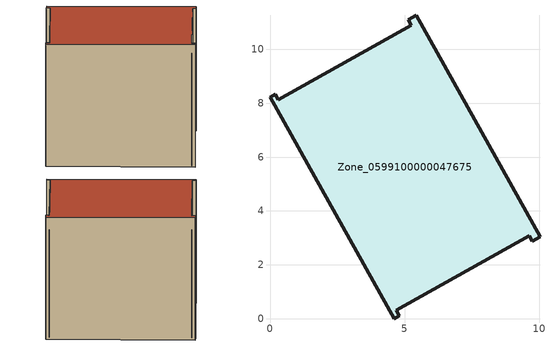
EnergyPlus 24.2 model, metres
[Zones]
Zone_0599100000047675
 floor ground (C_G): 5.43,11.27 10.03,3.03 9.74,2.87 9.63,3.08 4.69,0.32 4.8,0.11 4.61,0 0,8.23 0.19,8.33 0.31,8.12 5.25,10.89 5.13,11.1 z0
 wall outside (C_F): 4.61,0 4.8,0.11 4.69,0.32 9.63,3.08 9.74,2.87 10.03,3.03 5.43,11.27 5.13,11.1 5.25,10.89 0.31,8.12 0.19,8.33 0,8.23 4.61,0 z0:8.35
 roof outside (C_R): 0.31,8.12 0.19,8.33 0,8.23 4.61,0 4.8,0.11 4.69,0.32 9.63,3.08 9.74,2.87 10.03,3.03 5.43,11.27 5.13,11.1 5.25,10.89 z8.35
[BUILDING]
Pand.0599100000047675: North Axis=0; Terrain=City; Loads Convergence Tolerance Value=0.04; Temperature Convergence Tolerance Value=0.4; Solar Distribution=FullExterior; Maximum Number of Warmup Days=25; Minimum Number of Warmup Days=1
[Site:Location]
Rotterdam.The.Hague.AP_ZH_NLD Design_Conditions: Latitude=51.96; Longitude=4.45; Time Zone=1; Elevation=-4.5
[SITE:GROUNDTEMPERATURE:BUILDINGSURFACE]
18, 18, 18, 18, 18, 18, 18, 18, 18, 18, 18, 18
[MATERIAL] Thermal Absorptance=0.9; Solar Absorptance=0.7; Visible Absorptance=0.7
Name | Roughness | Thickness | Conductivity | Density | Specific Heat
G.TI.1965-1974 | MediumSmooth | 0.15 | 0.882353 | 540 | 1210
F.TI.1965-1974 | Rough | 0.3 | 0.697674 | 1920 | 840
R.TI.1965-1974 | MediumRough | 0.2 | 0.232558 | 1500 | 1000
[CONSTRUCTION]
C_G: G.TI.1965-1974
C_F: F.TI.1965-1974
C_R: R.TI.1965-1974
[ZONE]
Zone_0599100000047675: Type=1; Multiplier=1; Ceiling Height=Autocalculate; Volume=Autocalculate; Floor Area=autocalculate; Part of Total Floor Area=Yes
[ZONEINFILTRATION:DESIGNFLOWRATE]
Infil_Zone_0599100000047675: Zone or ZoneList or Space or SpaceList=Zone_0599100000047675; Schedule=AlwaysOn; Design Flow Rate Calculation Method=Flow/Area; Flow Rate per Floor Area=0.003; Constant Term Coefficient=1; Temperature Term Coefficient=0; Velocity Term Coefficient=0; Velocity Squared Term Coefficient=0
[HVACTEMPLATE:ZONE:IDEALLOADSAIRSYSTEM]
Zone_0599100000047675: Maximum Heating Supply Air Temperature=50; Minimum Cooling Supply Air Temperature=13; Maximum Heating Supply Air Humidity Ratio=0.0156; Minimum Cooling Supply Air Humidity Ratio=0.0077; Heating Limit=NoLimit; Cooling Limit=NoLimit; Dehumidification Control Type=ConstantSensibleHeatRatio; Cooling Sensible Heat Ratio=0.7; Dehumidification Setpoint=60; Humidification Control Type=None; Humidification Setpoint=30; Outdoor Air Method=None; Outdoor Air Flow Rate per Person=0.00944; Outdoor Air Flow Rate per Zone Floor Area=0; Outdoor Air Flow Rate per Zone=0; Demand Controlled Ventilation Type=None; Outdoor Air Economizer Type=NoEconomizer; Heat Recovery Type=None; Sensible Heat Recovery Effectiveness=0.7; Latent Heat Recovery Effectiveness=0.65
[ZONECONTROL:THERMOSTAT]
ThermostatControl_Zone_0599100000047675: Zone or ZoneList=Zone_0599100000047675; Control Type Schedule=DualSetpointControlType; Control 1=Thermostat_Zone_0599100000047675; Temperature Difference Between Cutout And Setpoint=0
[THERMOSTATSETPOINT:DUALSETPOINT]
Thermostat_Zone_0599100000047675: Heating Setpoint Temperature Schedule=HeatingSetpoint_Zone_0599100000047675; Cooling Setpoint Temperature Schedule=CoolingSetpoint_Zone_0599100000047675
[SCHEDULE:COMPACT]
HeatingSetpoint_Zone_0599100000047675: Through: 12/31, For: AllDays, Until: 24:00, 21
CoolingSetpoint_Zone_0599100000047675: Through: 12/31, For: AllDays, Until: 24:00, 24
DualSetpointControlType: Through: 12/31, For: AllDays, Until: 24:00, 4
AlwaysOn: Through: 12/31, For: AllDays, Until: 24:00, 1
